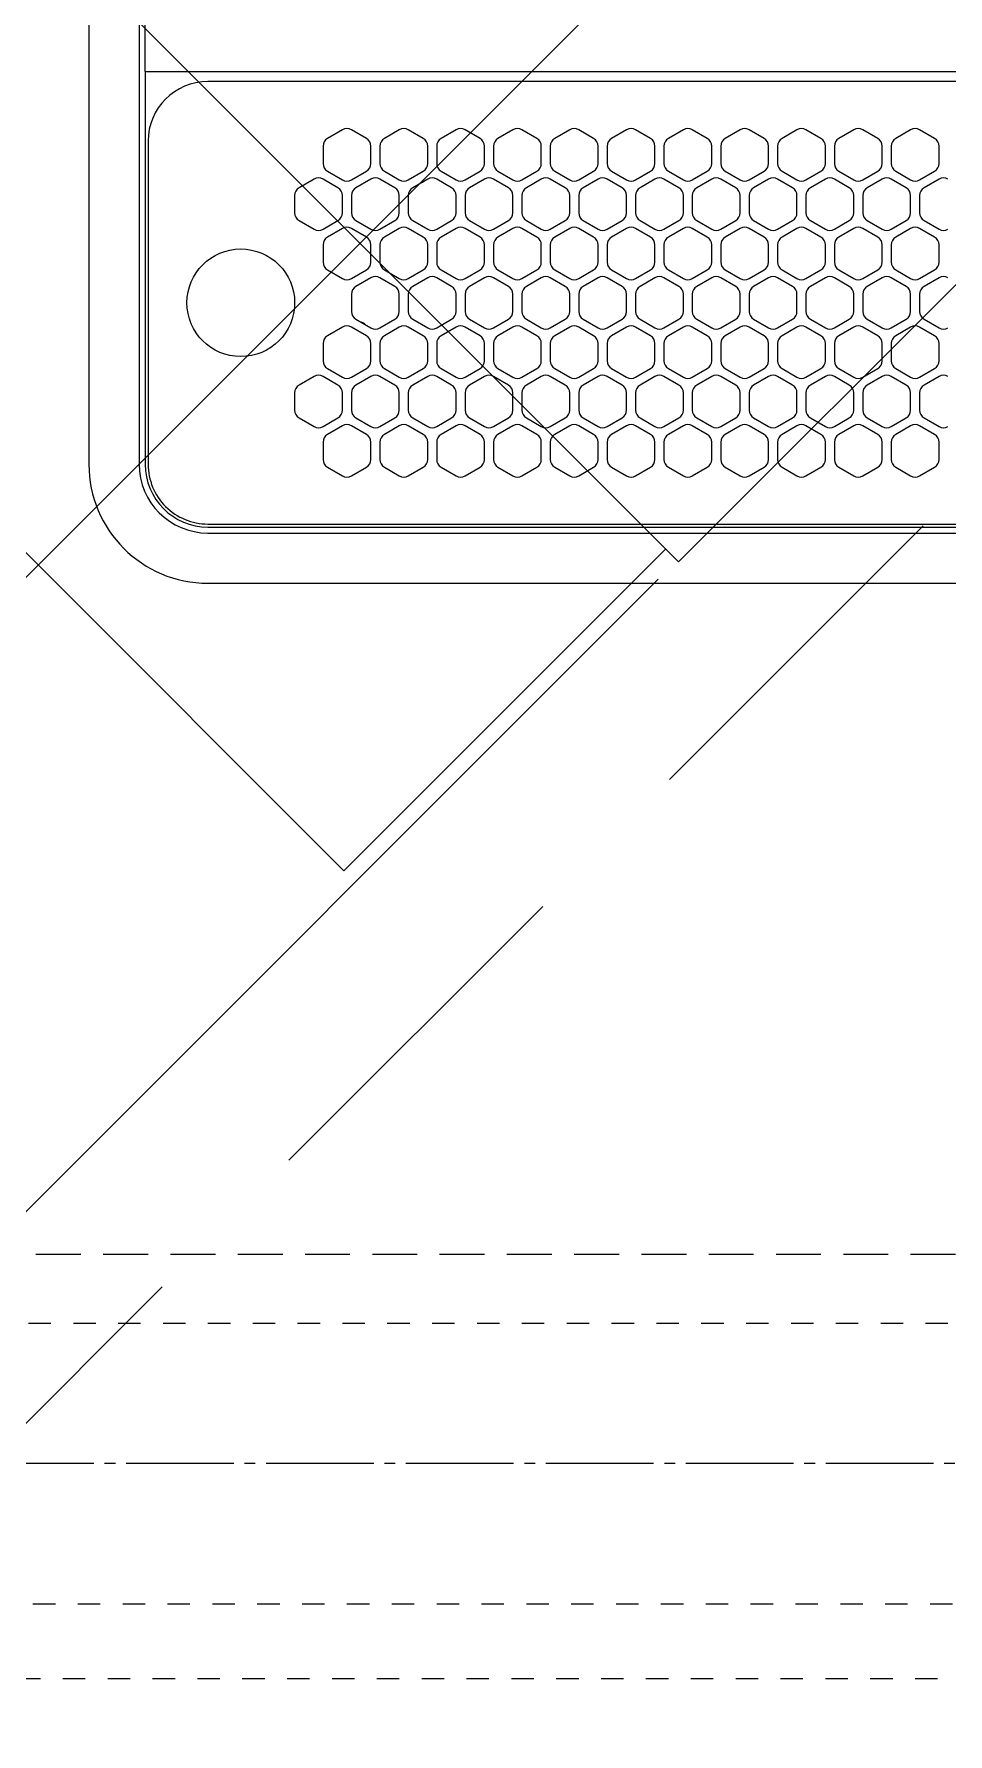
# Model space of a CAD drawing. Units: millimetres at full size, sheet at 1:30. Extents: x -17796 to 21385, y -23279 to 7734.
# Drawn here: x -13924.8 to -13772, y -1737.8 to -1453.5 of the extents above; entities that cross this region are included whole.
import ezdxf

# ---------------------------------------------------------------- set-up
doc = ezdxf.new("R2010")
doc.units = ezdxf.units.MM
doc.header["$LTSCALE"] = 30
for name, pattern in [('CHAIN1', [8, 5, -1, 1, -1]), ('DASHED2', [3, 2, -1]), ('USER11', [0.25, 0.125, -0.125]), ('USER4', [0.78, 0.6, -0.06, 0.06, -0.06]), ('USER5', [0.375, 0.25, -0.125])]:
    doc.linetypes.add(name, pattern=pattern)
doc.layers.add('0-1_(W)電灯', color=253, linetype='Continuous', lineweight=18)
doc.layers.add('E-0_通り芯', color=134, linetype='Continuous', lineweight=9)

msp = doc.modelspace()

# ---------------------------------------------------------------- linework, layer by layer
at = {"layer": '0-1_(W)電灯'}
for p, q in [((-13915.62, -1060.48), (-13915.62, -1525.48)), ((-13907.22, -1060.48), (-13907.22, -1525.48)), ((-13906.22, -1459.78), (-13906.22, -1525.48)), ((-13906.22, -1459.78), (-13335.22, -1459.78)), ((-13626.22, -1461.48), (-13895.72, -1461.48)), ((-13873.22, -1469.55), (-13875.72, -1470.99)), ((-13869.22, -1470.99), (-13871.72, -1469.55)), ((-13863.72, -1469.55), (-13866.22, -1470.99)), ((-13859.72, -1470.99), (-13862.22, -1469.55)), ((-13854.22, -1469.55), (-13856.72, -1470.99)), ((-13850.22, -1470.99), (-13852.72, -1469.55)), ((-13844.72, -1469.55), (-13847.22, -1470.99)), ((-13840.72, -1470.99), (-13843.22, -1469.55)), ((-13835.22, -1469.55), (-13837.72, -1470.99)), ((-13831.22, -1470.99), (-13833.72, -1469.55)), ((-13825.72, -1469.55), (-13828.22, -1470.99)), ((-13821.72, -1470.99), (-13824.22, -1469.55)), ((-13816.22, -1469.55), (-13818.72, -1470.99)), ((-13812.22, -1470.99), (-13814.72, -1469.55)), ((-13806.72, -1469.55), (-13809.22, -1470.99)), ((-13802.72, -1470.99), (-13805.22, -1469.55)), ((-13797.22, -1469.55), (-13799.72, -1470.99)), ((-13793.22, -1470.99), (-13795.72, -1469.55)), ((-13787.72, -1469.55), (-13790.22, -1470.99)), ((-13783.72, -1470.99), (-13786.22, -1469.55)), ((-13778.22, -1469.55), (-13780.72, -1470.99)), ((-13774.22, -1470.99), (-13776.72, -1469.55)), ((-13905.72, -1471.48), (-13905.72, -1525.48)), ((-13876.47, -1472.29), (-13876.47, -1475.18)), ((-13868.47, -1475.18), (-13868.47, -1472.29)), ((-13866.97, -1472.29), (-13866.97, -1475.18)), ((-13858.97, -1475.18), (-13858.97, -1472.29)), ((-13857.47, -1472.29), (-13857.47, -1475.18)), ((-13849.47, -1475.18), (-13849.47, -1472.29)), ((-13847.97, -1472.29), (-13847.97, -1475.18)), ((-13839.97, -1475.18), (-13839.97, -1472.29)), ((-13838.47, -1472.29), (-13838.47, -1475.18)), ((-13830.47, -1475.18), (-13830.47, -1472.29)), ((-13828.97, -1472.29), (-13828.97, -1475.18)), ((-13820.97, -1475.18), (-13820.97, -1472.29)), ((-13819.47, -1472.29), (-13819.47, -1475.18)), ((-13811.47, -1475.18), (-13811.47, -1472.29)), ((-13809.97, -1472.29), (-13809.97, -1475.18)), ((-13801.97, -1475.18), (-13801.97, -1472.29)), ((-13800.47, -1472.29), (-13800.47, -1475.18)), ((-13792.47, -1475.18), (-13792.47, -1472.29)), ((-13790.97, -1472.29), (-13790.97, -1475.18)), ((-13782.97, -1475.18), (-13782.97, -1472.29)), ((-13781.47, -1472.29), (-13781.47, -1475.18)), ((-13773.47, -1475.18), (-13773.47, -1472.29)), ((-13877.97, -1477.8), (-13880.47, -1479.24)), ((-13873.97, -1479.24), (-13876.47, -1477.8)), ((-13875.72, -1476.48), (-13873.22, -1477.92)), ((-13871.72, -1477.92), (-13869.22, -1476.48)), ((-13868.47, -1477.8), (-13870.97, -1479.24)), ((-13864.47, -1479.24), (-13866.97, -1477.8)), ((-13866.22, -1476.48), (-13863.72, -1477.92)), ((-13862.22, -1477.92), (-13859.72, -1476.48)), ((-13858.97, -1477.8), (-13861.47, -1479.24)), ((-13854.97, -1479.24), (-13857.47, -1477.8)), ((-13856.72, -1476.48), (-13854.22, -1477.92)), ((-13852.72, -1477.92), (-13850.22, -1476.48)), ((-13849.47, -1477.8), (-13851.97, -1479.24)), ((-13845.47, -1479.24), (-13847.97, -1477.8)), ((-13847.22, -1476.48), (-13844.72, -1477.92)), ((-13843.22, -1477.92), (-13840.72, -1476.48)), ((-13839.97, -1477.8), (-13842.47, -1479.24)), ((-13835.97, -1479.24), (-13838.47, -1477.8)), ((-13837.72, -1476.48), (-13835.22, -1477.92)), ((-13833.72, -1477.92), (-13831.22, -1476.48)), ((-13830.47, -1477.8), (-13832.97, -1479.24)), ((-13826.47, -1479.24), (-13828.97, -1477.8)), ((-13828.22, -1476.48), (-13825.72, -1477.92)), ((-13824.22, -1477.92), (-13821.72, -1476.48)), ((-13820.97, -1477.8), (-13823.47, -1479.24)), ((-13816.97, -1479.24), (-13819.47, -1477.8)), ((-13818.72, -1476.48), (-13816.22, -1477.92)), ((-13814.72, -1477.92), (-13812.22, -1476.48)), ((-13811.47, -1477.8), (-13813.97, -1479.24)), ((-13807.47, -1479.24), (-13809.97, -1477.8)), ((-13809.22, -1476.48), (-13806.72, -1477.92)), ((-13805.22, -1477.92), (-13802.72, -1476.48)), ((-13801.97, -1477.8), (-13804.47, -1479.24)), ((-13797.97, -1479.24), (-13800.47, -1477.8)), ((-13799.72, -1476.48), (-13797.22, -1477.92)), ((-13795.72, -1477.92), (-13793.22, -1476.48)), ((-13792.47, -1477.8), (-13794.97, -1479.24)), ((-13788.47, -1479.24), (-13790.97, -1477.8)), ((-13790.22, -1476.48), (-13787.72, -1477.92)), ((-13786.22, -1477.92), (-13783.72, -1476.48)), ((-13782.97, -1477.8), (-13785.47, -1479.24)), ((-13778.97, -1479.24), (-13781.47, -1477.8)), ((-13780.72, -1476.48), (-13778.22, -1477.92)), ((-13776.72, -1477.92), (-13774.22, -1476.48)), ((-13773.47, -1477.8), (-13775.97, -1479.24)), ((-13881.22, -1480.54), (-13881.22, -1483.43)), ((-13873.22, -1483.43), (-13873.22, -1480.54)), ((-13871.72, -1480.54), (-13871.72, -1483.43)), ((-13863.72, -1483.43), (-13863.72, -1480.54)), ((-13862.22, -1480.54), (-13862.22, -1483.43)), ((-13859.72, -1478.38), (-13859.97, -1478.37)), ((-13854.22, -1483.43), (-13854.22, -1480.54)), ((-13852.72, -1480.54), (-13852.72, -1483.43)), ((-13844.72, -1483.43), (-13844.72, -1480.54)), ((-13843.22, -1480.54), (-13843.22, -1483.43)), ((-13835.22, -1483.43), (-13835.22, -1480.54)), ((-13833.72, -1480.54), (-13833.72, -1483.43)), ((-13825.72, -1483.43), (-13825.72, -1480.54)), ((-13824.22, -1480.54), (-13824.22, -1483.43)), ((-13816.22, -1483.43), (-13816.22, -1480.54)), ((-13814.72, -1480.54), (-13814.72, -1483.43)), ((-13806.72, -1483.43), (-13806.72, -1480.54)), ((-13805.22, -1480.54), (-13805.22, -1483.43)), ((-13797.22, -1483.43), (-13797.22, -1480.54)), ((-13795.72, -1480.54), (-13795.72, -1483.43)), ((-13787.72, -1483.43), (-13787.72, -1480.54)), ((-13786.22, -1480.54), (-13786.22, -1483.43)), ((-13778.22, -1483.43), (-13778.22, -1480.54)), ((-13776.72, -1480.54), (-13776.72, -1483.43)), ((-13880.47, -1484.73), (-13877.97, -1486.17)), ((-13876.47, -1486.17), (-13873.97, -1484.73)), ((-13873.22, -1486.05), (-13875.72, -1487.49)), ((-13869.22, -1487.49), (-13871.72, -1486.05)), ((-13870.97, -1484.73), (-13868.47, -1486.17)), ((-13866.97, -1486.17), (-13864.47, -1484.73)), ((-13863.72, -1486.05), (-13866.22, -1487.49)), ((-13859.72, -1487.49), (-13862.22, -1486.05)), ((-13861.47, -1484.73), (-13858.97, -1486.17)), ((-13857.47, -1486.17), (-13854.97, -1484.73)), ((-13854.22, -1486.05), (-13856.72, -1487.49)), ((-13850.22, -1487.49), (-13852.72, -1486.05)), ((-13851.97, -1484.73), (-13849.47, -1486.17)), ((-13847.97, -1486.17), (-13845.47, -1484.73)), ((-13844.72, -1486.05), (-13847.22, -1487.49)), ((-13840.72, -1487.49), (-13843.22, -1486.05)), ((-13842.47, -1484.73), (-13839.97, -1486.17)), ((-13838.47, -1486.17), (-13835.97, -1484.73)), ((-13835.22, -1486.05), (-13837.72, -1487.49)), ((-13831.22, -1487.49), (-13833.72, -1486.05)), ((-13832.97, -1484.73), (-13830.47, -1486.17)), ((-13828.97, -1486.17), (-13826.47, -1484.73)), ((-13825.72, -1486.05), (-13828.22, -1487.49)), ((-13821.72, -1487.49), (-13824.22, -1486.05)), ((-13823.47, -1484.73), (-13820.97, -1486.17)), ((-13819.47, -1486.17), (-13816.97, -1484.73)), ((-13816.22, -1486.05), (-13818.72, -1487.49)), ((-13812.22, -1487.49), (-13814.72, -1486.05)), ((-13813.97, -1484.73), (-13811.47, -1486.17)), ((-13809.97, -1486.17), (-13807.47, -1484.73)), ((-13806.72, -1486.05), (-13809.22, -1487.49)), ((-13802.72, -1487.49), (-13805.22, -1486.05)), ((-13804.47, -1484.73), (-13801.97, -1486.17)), ((-13800.47, -1486.17), (-13797.97, -1484.73)), ((-13797.22, -1486.05), (-13799.72, -1487.49)), ((-13793.22, -1487.49), (-13795.72, -1486.05)), ((-13794.97, -1484.73), (-13792.47, -1486.17)), ((-13790.97, -1486.17), (-13788.47, -1484.73)), ((-13787.72, -1486.05), (-13790.22, -1487.49)), ((-13783.72, -1487.49), (-13786.22, -1486.05)), ((-13785.47, -1484.73), (-13782.97, -1486.17)), ((-13781.47, -1486.17), (-13778.97, -1484.73)), ((-13778.22, -1486.05), (-13780.72, -1487.49)), ((-13774.22, -1487.49), (-13776.72, -1486.05)), ((-13775.97, -1484.73), (-13773.47, -1486.17)), ((-13876.47, -1488.79), (-13876.47, -1491.68)), ((-13868.47, -1491.68), (-13868.47, -1488.79)), ((-13866.97, -1488.79), (-13866.97, -1491.68)), ((-13858.97, -1491.68), (-13858.97, -1488.79)), ((-13857.47, -1488.79), (-13857.47, -1491.68)), ((-13849.47, -1491.68), (-13849.47, -1488.79)), ((-13847.97, -1488.79), (-13847.97, -1491.68)), ((-13839.97, -1491.68), (-13839.97, -1488.79)), ((-13838.47, -1488.79), (-13838.47, -1491.68)), ((-13830.47, -1491.68), (-13830.47, -1488.79)), ((-13828.97, -1488.79), (-13828.97, -1491.68)), ((-13820.97, -1491.68), (-13820.97, -1488.79)), ((-13819.47, -1488.79), (-13819.47, -1491.68)), ((-13811.47, -1491.68), (-13811.47, -1488.79)), ((-13809.97, -1488.79), (-13809.97, -1491.68)), ((-13801.97, -1491.68), (-13801.97, -1488.79)), ((-13800.47, -1488.79), (-13800.47, -1491.68)), ((-13792.47, -1491.68), (-13792.47, -1488.79)), ((-13790.97, -1488.79), (-13790.97, -1491.68)), ((-13782.97, -1491.68), (-13782.97, -1488.79)), ((-13781.47, -1488.79), (-13781.47, -1491.68)), ((-13773.47, -1491.68), (-13773.47, -1488.79)), ((-13875.72, -1492.98), (-13873.22, -1494.42)), ((-13871.72, -1494.42), (-13869.22, -1492.98)), ((-13868.47, -1494.3), (-13870.97, -1495.74)), ((-13864.47, -1495.74), (-13866.97, -1494.3)), ((-13866.22, -1492.98), (-13863.72, -1494.42)), ((-13862.22, -1494.42), (-13859.72, -1492.98)), ((-13858.97, -1494.3), (-13861.47, -1495.74)), ((-13854.97, -1495.74), (-13857.47, -1494.3)), ((-13856.72, -1492.98), (-13854.22, -1494.42)), ((-13852.72, -1494.42), (-13850.22, -1492.98)), ((-13849.47, -1494.3), (-13851.97, -1495.74)), ((-13845.47, -1495.74), (-13847.97, -1494.3)), ((-13847.22, -1492.98), (-13844.72, -1494.42)), ((-13843.22, -1494.42), (-13840.72, -1492.98)), ((-13839.97, -1494.3), (-13842.47, -1495.74)), ((-13835.97, -1495.74), (-13838.47, -1494.3)), ((-13837.72, -1492.98), (-13835.22, -1494.42)), ((-13833.72, -1494.42), (-13831.22, -1492.98)), ((-13830.47, -1494.3), (-13832.97, -1495.74)), ((-13826.47, -1495.74), (-13828.97, -1494.3)), ((-13828.22, -1492.98), (-13825.72, -1494.42)), ((-13824.22, -1494.42), (-13821.72, -1492.98)), ((-13820.97, -1494.3), (-13823.47, -1495.74)), ((-13816.97, -1495.74), (-13819.47, -1494.3)), ((-13818.72, -1492.98), (-13816.22, -1494.42)), ((-13814.72, -1494.42), (-13812.22, -1492.98)), ((-13811.47, -1494.3), (-13813.97, -1495.74)), ((-13807.47, -1495.74), (-13809.97, -1494.3)), ((-13809.22, -1492.98), (-13806.72, -1494.42)), ((-13805.22, -1494.42), (-13802.72, -1492.98)), ((-13801.97, -1494.3), (-13804.47, -1495.74)), ((-13797.97, -1495.74), (-13800.47, -1494.3)), ((-13799.72, -1492.98), (-13797.22, -1494.42)), ((-13795.72, -1494.42), (-13793.22, -1492.98)), ((-13792.47, -1494.3), (-13794.97, -1495.74)), ((-13788.47, -1495.74), (-13790.97, -1494.3)), ((-13790.22, -1492.98), (-13787.72, -1494.42)), ((-13786.22, -1494.42), (-13783.72, -1492.98)), ((-13782.97, -1494.3), (-13785.47, -1495.74)), ((-13778.97, -1495.74), (-13781.47, -1494.3)), ((-13780.72, -1492.98), (-13778.22, -1494.42)), ((-13776.72, -1494.42), (-13774.22, -1492.98)), ((-13773.47, -1494.3), (-13775.97, -1495.74)), ((-13871.72, -1497.04), (-13871.72, -1499.93)), ((-13863.72, -1499.93), (-13863.72, -1497.04)), ((-13862.22, -1497.04), (-13862.22, -1499.93)), ((-13854.22, -1499.93), (-13854.22, -1497.04)), ((-13852.72, -1497.04), (-13852.72, -1499.93)), ((-13844.72, -1499.93), (-13844.72, -1497.04)), ((-13843.22, -1497.04), (-13843.22, -1499.93)), ((-13835.22, -1499.93), (-13835.22, -1497.04)), ((-13833.72, -1497.04), (-13833.72, -1499.93)), ((-13825.72, -1499.93), (-13825.72, -1497.04)), ((-13824.22, -1497.04), (-13824.22, -1499.93)), ((-13816.22, -1499.93), (-13816.22, -1497.04)), ((-13814.72, -1497.04), (-13814.72, -1499.93)), ((-13806.72, -1499.93), (-13806.72, -1497.04)), ((-13805.22, -1497.04), (-13805.22, -1499.93)), ((-13797.22, -1499.93), (-13797.22, -1497.04)), ((-13795.72, -1497.04), (-13795.72, -1499.93)), ((-13787.72, -1499.93), (-13787.72, -1497.04)), ((-13786.22, -1497.04), (-13786.22, -1499.93)), ((-13778.22, -1499.93), (-13778.22, -1497.04)), ((-13776.72, -1497.04), (-13776.72, -1499.93)), ((-13873.22, -1502.55), (-13875.72, -1503.99)), ((-13869.22, -1503.99), (-13871.72, -1502.55)), ((-13870.97, -1501.23), (-13868.47, -1502.67)), ((-13866.97, -1502.67), (-13864.47, -1501.23)), ((-13863.72, -1502.55), (-13866.22, -1503.99)), ((-13859.72, -1503.99), (-13862.22, -1502.55)), ((-13861.47, -1501.23), (-13858.97, -1502.67)), ((-13857.47, -1502.67), (-13854.97, -1501.23)), ((-13854.22, -1502.55), (-13856.72, -1503.99)), ((-13850.22, -1503.99), (-13852.72, -1502.55)), ((-13851.97, -1501.23), (-13849.47, -1502.67)), ((-13847.97, -1502.67), (-13845.47, -1501.23)), ((-13844.72, -1502.55), (-13847.22, -1503.99)), ((-13840.72, -1503.99), (-13843.22, -1502.55)), ((-13842.47, -1501.23), (-13839.97, -1502.67)), ((-13838.47, -1502.67), (-13835.97, -1501.23)), ((-13835.22, -1502.55), (-13837.72, -1503.99)), ((-13831.22, -1503.99), (-13833.72, -1502.55)), ((-13832.97, -1501.23), (-13830.47, -1502.67)), ((-13828.97, -1502.67), (-13826.47, -1501.23)), ((-13825.72, -1502.55), (-13828.22, -1503.99)), ((-13821.72, -1503.99), (-13824.22, -1502.55)), ((-13823.47, -1501.23), (-13820.97, -1502.67)), ((-13819.47, -1502.67), (-13816.97, -1501.23)), ((-13816.22, -1502.55), (-13818.72, -1503.99)), ((-13812.22, -1503.99), (-13814.72, -1502.55)), ((-13813.97, -1501.23), (-13811.47, -1502.67)), ((-13809.97, -1502.67), (-13807.47, -1501.23)), ((-13806.72, -1502.55), (-13809.22, -1503.99)), ((-13802.72, -1503.99), (-13805.22, -1502.55)), ((-13804.47, -1501.23), (-13801.97, -1502.67)), ((-13800.47, -1502.67), (-13797.97, -1501.23)), ((-13797.22, -1502.55), (-13799.72, -1503.99)), ((-13793.22, -1503.99), (-13795.72, -1502.55)), ((-13794.97, -1501.23), (-13792.47, -1502.67)), ((-13790.97, -1502.67), (-13788.47, -1501.23)), ((-13787.72, -1502.55), (-13790.22, -1503.99)), ((-13783.72, -1503.99), (-13786.22, -1502.55)), ((-13785.47, -1501.23), (-13782.97, -1502.67)), ((-13781.47, -1502.67), (-13778.97, -1501.23)), ((-13778.22, -1502.55), (-13780.72, -1503.99)), ((-13774.22, -1503.99), (-13776.72, -1502.55)), ((-13775.97, -1501.23), (-13773.47, -1502.67)), ((-13876.47, -1505.29), (-13876.47, -1508.18)), ((-13868.47, -1508.18), (-13868.47, -1505.29)), ((-13866.97, -1505.29), (-13866.97, -1508.18)), ((-13858.97, -1508.18), (-13858.97, -1505.29)), ((-13857.47, -1505.29), (-13857.47, -1508.18)), ((-13849.47, -1508.18), (-13849.47, -1505.29)), ((-13847.97, -1505.29), (-13847.97, -1508.18)), ((-13839.97, -1508.18), (-13839.97, -1505.29)), ((-13838.47, -1505.29), (-13838.47, -1508.18)), ((-13830.47, -1508.18), (-13830.47, -1505.29)), ((-13828.97, -1505.29), (-13828.97, -1508.18)), ((-13820.97, -1508.18), (-13820.97, -1505.29)), ((-13819.47, -1505.29), (-13819.47, -1508.18)), ((-13811.47, -1508.18), (-13811.47, -1505.29)), ((-13809.97, -1505.29), (-13809.97, -1508.18)), ((-13801.97, -1508.18), (-13801.97, -1505.29)), ((-13800.47, -1505.29), (-13800.47, -1508.18)), ((-13792.47, -1508.18), (-13792.47, -1505.29)), ((-13790.97, -1505.29), (-13790.97, -1508.18)), ((-13782.97, -1508.18), (-13782.97, -1505.29)), ((-13781.47, -1505.29), (-13781.47, -1508.18)), ((-13773.47, -1508.18), (-13773.47, -1505.29)), ((-13877.97, -1510.8), (-13880.47, -1512.24)), ((-13873.97, -1512.24), (-13876.47, -1510.8)), ((-13875.72, -1509.48), (-13873.22, -1510.92)), ((-13871.72, -1510.92), (-13869.22, -1509.48)), ((-13868.47, -1510.8), (-13870.97, -1512.24)), ((-13864.47, -1512.24), (-13866.97, -1510.8)), ((-13866.22, -1509.48), (-13863.72, -1510.92)), ((-13862.22, -1510.92), (-13859.72, -1509.48)), ((-13858.97, -1510.8), (-13861.47, -1512.24)), ((-13854.97, -1512.24), (-13857.47, -1510.8)), ((-13856.72, -1509.48), (-13854.22, -1510.92)), ((-13852.72, -1510.92), (-13850.22, -1509.48)), ((-13849.47, -1510.8), (-13851.97, -1512.24)), ((-13845.47, -1512.24), (-13847.97, -1510.8)), ((-13847.22, -1509.48), (-13844.72, -1510.92)), ((-13843.22, -1510.92), (-13840.72, -1509.48)), ((-13839.97, -1510.8), (-13842.47, -1512.24)), ((-13835.97, -1512.24), (-13838.47, -1510.8)), ((-13837.72, -1509.48), (-13835.22, -1510.92)), ((-13833.72, -1510.92), (-13831.22, -1509.48)), ((-13830.47, -1510.8), (-13832.97, -1512.24)), ((-13826.47, -1512.24), (-13828.97, -1510.8)), ((-13828.22, -1509.48), (-13825.72, -1510.92)), ((-13824.22, -1510.92), (-13821.72, -1509.48)), ((-13820.97, -1510.8), (-13823.47, -1512.24)), ((-13816.97, -1512.24), (-13819.47, -1510.8)), ((-13818.72, -1509.48), (-13816.22, -1510.92)), ((-13814.72, -1510.92), (-13812.22, -1509.48)), ((-13811.47, -1510.8), (-13813.97, -1512.24)), ((-13807.47, -1512.24), (-13809.97, -1510.8)), ((-13809.22, -1509.48), (-13806.72, -1510.92)), ((-13805.22, -1510.92), (-13802.72, -1509.48)), ((-13801.97, -1510.8), (-13804.47, -1512.24)), ((-13797.97, -1512.24), (-13800.47, -1510.8)), ((-13799.72, -1509.48), (-13797.22, -1510.92)), ((-13795.72, -1510.92), (-13793.22, -1509.48)), ((-13792.47, -1510.8), (-13794.97, -1512.24)), ((-13788.47, -1512.24), (-13790.97, -1510.8)), ((-13790.22, -1509.48), (-13787.72, -1510.92)), ((-13786.22, -1510.92), (-13783.72, -1509.48)), ((-13782.97, -1510.8), (-13785.47, -1512.24)), ((-13778.97, -1512.24), (-13781.47, -1510.8)), ((-13780.72, -1509.48), (-13778.22, -1510.92)), ((-13776.72, -1510.92), (-13774.22, -1509.48)), ((-13773.47, -1510.8), (-13775.97, -1512.24)), ((-13881.22, -1513.54), (-13881.22, -1516.43)), ((-13873.22, -1516.43), (-13873.22, -1513.54)), ((-13871.72, -1513.54), (-13871.72, -1516.43)), ((-13863.72, -1516.43), (-13863.72, -1513.54)), ((-13862.22, -1513.54), (-13862.22, -1516.43)), ((-13854.22, -1516.43), (-13854.22, -1513.54)), ((-13852.72, -1513.54), (-13852.72, -1516.43)), ((-13844.72, -1516.43), (-13844.72, -1513.54)), ((-13843.22, -1513.54), (-13843.22, -1516.43)), ((-13835.22, -1516.43), (-13835.22, -1513.54)), ((-13833.72, -1513.54), (-13833.72, -1516.43)), ((-13825.72, -1516.43), (-13825.72, -1513.54)), ((-13824.22, -1513.54), (-13824.22, -1516.43)), ((-13816.22, -1516.43), (-13816.22, -1513.54)), ((-13814.72, -1513.54), (-13814.72, -1516.43)), ((-13806.72, -1516.43), (-13806.72, -1513.54)), ((-13805.22, -1513.54), (-13805.22, -1516.43)), ((-13797.22, -1516.43), (-13797.22, -1513.54)), ((-13795.72, -1513.54), (-13795.72, -1516.43)), ((-13787.72, -1516.43), (-13787.72, -1513.54)), ((-13786.22, -1513.54), (-13786.22, -1516.43)), ((-13778.22, -1516.43), (-13778.22, -1513.54)), ((-13776.72, -1513.54), (-13776.72, -1516.43)), ((-13880.47, -1517.73), (-13877.97, -1519.17)), ((-13876.47, -1519.17), (-13873.97, -1517.73)), ((-13870.97, -1517.73), (-13868.47, -1519.17)), ((-13866.97, -1519.17), (-13864.47, -1517.73)), ((-13861.47, -1517.73), (-13858.97, -1519.17)), ((-13857.47, -1519.17), (-13854.97, -1517.73)), ((-13851.97, -1517.73), (-13849.47, -1519.17)), ((-13847.97, -1519.17), (-13845.47, -1517.73)), ((-13842.47, -1517.73), (-13839.97, -1519.17)), ((-13838.47, -1519.17), (-13835.97, -1517.73)), ((-13832.97, -1517.73), (-13830.47, -1519.17)), ((-13828.97, -1519.17), (-13826.47, -1517.73)), ((-13823.47, -1517.73), (-13820.97, -1519.17)), ((-13819.47, -1519.17), (-13816.97, -1517.73)), ((-13813.97, -1517.73), (-13811.47, -1519.17)), ((-13809.97, -1519.17), (-13807.47, -1517.73)), ((-13804.47, -1517.73), (-13801.97, -1519.17)), ((-13800.47, -1519.17), (-13797.97, -1517.73)), ((-13794.97, -1517.73), (-13792.47, -1519.17)), ((-13790.97, -1519.17), (-13788.47, -1517.73)), ((-13785.47, -1517.73), (-13782.97, -1519.17)), ((-13781.47, -1519.17), (-13778.97, -1517.73)), ((-13775.97, -1517.73), (-13773.47, -1519.17)), ((-13873.22, -1519.05), (-13875.72, -1520.49)), ((-13869.22, -1520.49), (-13871.72, -1519.05)), ((-13863.72, -1519.05), (-13866.22, -1520.49)), ((-13859.72, -1520.49), (-13862.22, -1519.05)), ((-13854.22, -1519.05), (-13856.72, -1520.49)), ((-13850.22, -1520.49), (-13852.72, -1519.05)), ((-13844.72, -1519.05), (-13847.22, -1520.49)), ((-13840.72, -1520.49), (-13843.22, -1519.05)), ((-13835.22, -1519.05), (-13837.72, -1520.49)), ((-13831.22, -1520.49), (-13833.72, -1519.05)), ((-13825.72, -1519.05), (-13828.22, -1520.49)), ((-13821.72, -1520.49), (-13824.22, -1519.05)), ((-13816.22, -1519.05), (-13818.72, -1520.49)), ((-13812.22, -1520.49), (-13814.72, -1519.05)), ((-13806.72, -1519.05), (-13809.22, -1520.49)), ((-13802.72, -1520.49), (-13805.22, -1519.05)), ((-13797.22, -1519.05), (-13799.72, -1520.49)), ((-13793.22, -1520.49), (-13795.72, -1519.05)), ((-13787.72, -1519.05), (-13790.22, -1520.49)), ((-13783.72, -1520.49), (-13786.22, -1519.05)), ((-13778.22, -1519.05), (-13780.72, -1520.49)), ((-13774.22, -1520.49), (-13776.72, -1519.05)), ((-13876.47, -1521.79), (-13876.47, -1524.68)), ((-13868.47, -1524.68), (-13868.47, -1521.79)), ((-13866.97, -1521.79), (-13866.97, -1524.68)), ((-13858.97, -1524.68), (-13858.97, -1521.79)), ((-13857.47, -1521.79), (-13857.47, -1524.68)), ((-13849.47, -1524.68), (-13849.47, -1521.79)), ((-13847.97, -1521.79), (-13847.97, -1524.68)), ((-13839.97, -1524.68), (-13839.97, -1521.79)), ((-13838.47, -1521.79), (-13838.47, -1524.68)), ((-13830.47, -1524.68), (-13830.47, -1521.79)), ((-13828.97, -1521.79), (-13828.97, -1524.68)), ((-13820.97, -1524.68), (-13820.97, -1521.79)), ((-13819.47, -1521.79), (-13819.47, -1524.68)), ((-13811.47, -1524.68), (-13811.47, -1521.79)), ((-13809.97, -1521.79), (-13809.97, -1524.68)), ((-13801.97, -1524.68), (-13801.97, -1521.79)), ((-13800.47, -1521.79), (-13800.47, -1524.68)), ((-13792.47, -1524.68), (-13792.47, -1521.79)), ((-13790.97, -1521.79), (-13790.97, -1524.68)), ((-13782.97, -1524.68), (-13782.97, -1521.79)), ((-13781.47, -1521.79), (-13781.47, -1524.68)), ((-13773.47, -1524.68), (-13773.47, -1521.79)), ((-13875.72, -1525.98), (-13873.22, -1527.42)), ((-13871.72, -1527.42), (-13869.22, -1525.98)), ((-13866.22, -1525.98), (-13863.72, -1527.42)), ((-13862.22, -1527.42), (-13859.72, -1525.98)), ((-13856.72, -1525.98), (-13854.22, -1527.42)), ((-13852.72, -1527.42), (-13850.22, -1525.98)), ((-13847.22, -1525.98), (-13844.72, -1527.42)), ((-13843.22, -1527.42), (-13840.72, -1525.98)), ((-13837.72, -1525.98), (-13835.22, -1527.42)), ((-13833.72, -1527.42), (-13831.22, -1525.98)), ((-13828.22, -1525.98), (-13825.72, -1527.42)), ((-13824.22, -1527.42), (-13821.72, -1525.98)), ((-13818.72, -1525.98), (-13816.22, -1527.42)), ((-13814.72, -1527.42), (-13812.22, -1525.98)), ((-13809.22, -1525.98), (-13806.72, -1527.42)), ((-13805.22, -1527.42), (-13802.72, -1525.98)), ((-13799.72, -1525.98), (-13797.22, -1527.42)), ((-13795.72, -1527.42), (-13793.22, -1525.98)), ((-13790.22, -1525.98), (-13787.72, -1527.42)), ((-13786.22, -1527.42), (-13783.72, -1525.98)), ((-13780.72, -1525.98), (-13778.22, -1527.42)), ((-13776.72, -1527.42), (-13774.22, -1525.98)), ((-13895.72, -1535.48), (-13626.22, -1535.48)), ((-13895.72, -1535.98), (-13620.97, -1535.98)), ((-13895.72, -1536.98), (-13620.97, -1536.98)), ((-13895.72, -1545.38), (-13620.97, -1545.38))]:
    msp.add_line(p, q, dxfattribs=at)
at = {"layer": '0-1_(W)電灯', "color": 54, "linetype": 'USER4'}
msp.add_line((-12861.8, -1692.58), (-15269.81, -1692.58), dxfattribs=at)
at = {"layer": '0-1_(W)電灯', "color": 4, "linetype": 'USER11'}
msp.add_lwpolyline([(-13083.72, -1017.58), (-13083.72, -1728.58), (-15170.72, -1728.58)], dxfattribs=at)
at = {"layer": '0-1_(W)電灯', "color": 30, "linetype": 'USER11'}
msp.add_lwpolyline([(-15170.72, -1669.08), (-13143.22, -1669.08), (-13143.22, -1030.08), (-13096.22, -1030.08), (-13096.22, -1716.08), (-15170.72, -1716.08)], dxfattribs=at)
at = {"layer": '0-1_(W)電灯', "color": 2, "linetype": 'USER5'}
msp.add_lwpolyline([(-14070.72, -1657.58), (-13170.72, -1657.58), (-13170.72, -1047.58), (-14070.72, -1047.58), (-14070.72, -1297.58)], dxfattribs=at)
at = {"layer": '0-1_(W)電灯'}
msp.add_lwpolyline([(-13906.22, -1459.78), (-13906.22, -1458.78), (-13906.22, -1450.88)], dxfattribs=at)
msp.add_circle((-13890.22, -1498.48), 9, dxfattribs=at)
for centre, radius, start, end in [((-13895.72, -1471.48), 10, 90, 180), ((-13872.47, -1470.85), 1.5, 59.9982, 120.0018), ((-13862.97, -1470.85), 1.5, 59.998, 120.002), ((-13853.47, -1470.85), 1.5, 59.9982, 120.0018), ((-13843.97, -1470.85), 1.5, 60.0004, 119.9996), ((-13834.47, -1470.85), 1.5, 59.9981, 120.0019), ((-13824.97, -1470.85), 1.5, 59.998, 120.002), ((-13815.47, -1470.85), 1.5, 59.998, 120.002), ((-13805.97, -1470.85), 1.5, 60.0004, 119.9996), ((-13796.47, -1470.85), 1.5, 59.998, 120.002), ((-13786.97, -1470.85), 1.5, 59.9981, 120.0019), ((-13777.47, -1470.85), 1.5, 59.998, 120.002), ((-13874.97, -1472.29), 1.5, 119.9981, 180.001), ((-13869.97, -1472.29), 1.5, 359.9996, 60.0013), ((-13865.47, -1472.29), 1.5, 119.999, 180.0001), ((-13860.47, -1472.29), 1.5, 359.9988, 60.0012), ((-13855.97, -1472.29), 1.5, 119.999, 180.0001), ((-13850.97, -1472.29), 1.5, 359.9988, 60.0012), ((-13846.47, -1472.29), 1.5, 119.9984, 180.0017), ((-13841.47, -1472.29), 1.5, 0.0005, 60.0004), ((-13836.97, -1472.29), 1.5, 119.997, 180.0021), ((-13831.97, -1472.29), 1.5, 359.9996, 60.0013), ((-13827.47, -1472.29), 1.5, 119.9979, 180.0012), ((-13822.47, -1472.29), 1.5, 359.9984, 60.0025), ((-13817.97, -1472.29), 1.5, 119.999, 180.0001), ((-13812.97, -1472.29), 1.5, 359.9988, 60.0012), ((-13808.47, -1472.29), 1.5, 119.999, 180.0001), ((-13803.47, -1472.29), 1.5, 359.9988, 60.0012), ((-13798.97, -1472.29), 1.5, 119.9984, 180.0017), ((-13793.97, -1472.29), 1.5, 359.9996, 60.0013), ((-13789.47, -1472.29), 1.5, 119.997, 180.0021), ((-13784.47, -1472.29), 1.5, 359.9996, 60.0013), ((-13779.97, -1472.29), 1.5, 119.9979, 180.0012), ((-13774.97, -1472.29), 1.5, 359.9984, 60.0025), ((-13874.97, -1475.18), 1.5, 179.9991, 240.0007), ((-13869.97, -1475.18), 1.5, 299.9996, 0.0006), ((-13865.47, -1475.18), 1.5, 180.0011, 239.9987), ((-13860.47, -1475.18), 1.5, 300.0001, 0.0012), ((-13855.97, -1475.18), 1.5, 180.0011, 239.9987), ((-13850.97, -1475.18), 1.5, 300.0001, 0.0012), ((-13846.47, -1475.18), 1.5, 180.0003, 239.9985), ((-13841.47, -1475.18), 1.5, 300.0007, 359.9995), ((-13836.97, -1475.18), 1.5, 180, 239.9998), ((-13831.97, -1475.18), 1.5, 300.0007, 359.9995), ((-13827.47, -1475.18), 1.5, 180.0011, 239.9987), ((-13822.47, -1475.18), 1.5, 299.9996, 0.0006), ((-13817.97, -1475.18), 1.5, 180.0011, 239.9987), ((-13812.97, -1475.18), 1.5, 300.0001, 0.0012), ((-13808.47, -1475.18), 1.5, 180.0011, 239.9987), ((-13803.47, -1475.18), 1.5, 300.0001, 0.0012), ((-13798.97, -1475.18), 1.5, 180.0003, 239.9985), ((-13793.97, -1475.18), 1.5, 300.0007, 359.9995), ((-13789.47, -1475.18), 1.5, 180, 239.9998), ((-13784.47, -1475.18), 1.5, 300.0007, 359.9995), ((-13779.97, -1475.18), 1.5, 180.0011, 239.9987), ((-13774.97, -1475.18), 1.5, 299.9996, 0.0006), ((-13877.22, -1479.1), 1.5, 59.9995, 120.0006), ((-13872.47, -1476.62), 1.5, 239.9991, 300.0009), ((-13867.72, -1479.1), 1.5, 59.9989, 120.0011), ((-13862.97, -1476.62), 1.5, 239.999, 300.001), ((-13858.22, -1479.1), 1.5, 59.9991, 120.0009), ((-13853.47, -1476.62), 1.5, 239.9993, 300.0007), ((-13848.72, -1479.1), 1.5, 59.9995, 120.0006), ((-13843.97, -1476.62), 1.5, 239.9993, 300.0007), ((-13839.22, -1479.1), 1.5, 59.9991, 120.0009), ((-13834.47, -1476.62), 1.5, 239.999, 300.001), ((-13829.72, -1479.1), 1.5, 59.9991, 120.0009), ((-13824.97, -1476.62), 1.5, 239.999, 300.001), ((-13820.22, -1479.1), 1.5, 59.9989, 120.0011), ((-13815.47, -1476.62), 1.5, 239.999, 300.001), ((-13810.72, -1479.1), 1.5, 59.9991, 120.0009), ((-13805.97, -1476.62), 1.5, 239.9993, 300.0007), ((-13801.22, -1479.1), 1.5, 59.9995, 120.0006), ((-13796.47, -1476.62), 1.5, 239.9992, 300.0008), ((-13791.72, -1479.1), 1.5, 59.9991, 120.0009), ((-13786.97, -1476.62), 1.5, 239.999, 300.001), ((-13782.22, -1479.1), 1.5, 59.9989, 120.0011), ((-13777.47, -1476.62), 1.5, 239.999, 300.001), ((-13772.72, -1479.1), 1.5, 59.9989, 120.0011), ((-13879.72, -1480.54), 1.5, 119.9997, 179.9994), ((-13874.72, -1480.54), 1.5, 359.9993, 60.0016), ((-13870.22, -1480.54), 1.5, 119.9984, 180.0027), ((-13865.22, -1480.54), 1.5, 359.9993, 60.0016), ((-13860.72, -1480.54), 1.5, 119.9987, 180.0004), ((-13855.72, -1480.54), 1.5, 359.9997, 60.0003), ((-13851.22, -1480.54), 1.5, 119.999, 180.0011), ((-13846.22, -1480.54), 1.5, 359.9997, 60.0003), ((-13841.72, -1480.54), 1.5, 119.999, 180.0011), ((-13836.72, -1480.54), 1.5, 359.9993, 60.0016), ((-13832.22, -1480.54), 1.5, 119.9976, 180.0015), ((-13827.22, -1480.54), 1.5, 359.9993, 60.0016), ((-13822.72, -1480.54), 1.5, 119.9976, 180.0015), ((-13817.72, -1480.54), 1.5, 359.9993, 60.0016), ((-13813.22, -1480.54), 1.5, 119.9987, 180.0004), ((-13808.22, -1480.54), 1.5, 359.9997, 60.0003), ((-13803.72, -1480.54), 1.5, 119.999, 180.0011), ((-13798.72, -1480.54), 1.5, 0.0014, 59.9995), ((-13794.22, -1480.54), 1.5, 119.999, 180.0011), ((-13789.22, -1480.54), 1.5, 359.9993, 60.0016), ((-13784.72, -1480.54), 1.5, 119.9976, 180.0015), ((-13779.72, -1480.54), 1.5, 359.9993, 60.0016), ((-13775.22, -1480.54), 1.5, 119.9976, 180.0015), ((-13879.72, -1483.43), 1.5, 180.0014, 239.9984), ((-13874.72, -1483.43), 1.5, 300.0008, 359.9994), ((-13870.22, -1483.43), 1.5, 179.9979, 239.9999), ((-13865.22, -1483.43), 1.5, 300.0008, 359.9994), ((-13860.72, -1483.43), 1.5, 179.9993, 240.0005), ((-13855.72, -1483.43), 1.5, 300.0012, 360), ((-13851.22, -1483.43), 1.5, 179.9987, 240), ((-13846.22, -1483.43), 1.5, 300.0002, 0.0011), ((-13841.72, -1483.43), 1.5, 179.9996, 239.9991), ((-13836.72, -1483.43), 1.5, 300.0008, 359.9994), ((-13832.22, -1483.43), 1.5, 179.9993, 240.0005), ((-13827.22, -1483.43), 1.5, 300.0008, 359.9994), ((-13822.72, -1483.43), 1.5, 179.9993, 240.0005), ((-13817.72, -1483.43), 1.5, 300.0008, 359.9994), ((-13813.22, -1483.43), 1.5, 179.9993, 240.0005), ((-13808.22, -1483.43), 1.5, 300.0002, 0.0011), ((-13803.72, -1483.43), 1.5, 179.9987, 240), ((-13798.72, -1483.43), 1.5, 300.0008, 359.9994), ((-13794.22, -1483.43), 1.5, 179.9996, 239.9991), ((-13789.22, -1483.43), 1.5, 300.0008, 359.9994), ((-13784.72, -1483.43), 1.5, 179.9993, 240.0005), ((-13779.72, -1483.43), 1.5, 300.0008, 359.9994), ((-13775.22, -1483.43), 1.5, 179.9993, 240.0005), ((-13877.22, -1484.87), 1.5, 240.0006, 299.9994), ((-13872.47, -1487.35), 1.5, 60.0009, 119.9991), ((-13867.72, -1484.87), 1.5, 240.0004, 299.9996), ((-13862.97, -1487.35), 1.5, 60.0003, 119.9997), ((-13858.22, -1484.87), 1.5, 240.0004, 299.9996), ((-13853.47, -1487.35), 1.5, 60.0007, 119.9993), ((-13848.72, -1484.87), 1.5, 240.0008, 299.9992), ((-13843.97, -1487.35), 1.5, 60.0007, 119.9993), ((-13839.22, -1484.87), 1.5, 240.0004, 299.9996), ((-13834.47, -1487.35), 1.5, 60.0006, 119.9994), ((-13829.72, -1484.87), 1.5, 240.0004, 299.9996), ((-13824.97, -1487.35), 1.5, 60.0006, 119.9994), ((-13820.22, -1484.87), 1.5, 240.0004, 299.9996), ((-13815.47, -1487.35), 1.5, 60.0003, 119.9997), ((-13810.72, -1484.87), 1.5, 240.0004, 299.9996), ((-13805.97, -1487.35), 1.5, 60.0007, 119.9993), ((-13801.22, -1484.87), 1.5, 240.0008, 299.9992), ((-13796.47, -1487.35), 1.5, 60.0006, 119.9994), ((-13791.72, -1484.87), 1.5, 240.0004, 299.9996), ((-13786.97, -1487.35), 1.5, 60.0006, 119.9994), ((-13782.22, -1484.87), 1.5, 240.0004, 299.9996), ((-13777.47, -1487.35), 1.5, 60.0006, 119.9994), ((-13772.72, -1484.87), 1.5, 240.0004, 299.9996), ((-13874.97, -1488.79), 1.5, 119.9995, 179.9996), ((-13869.97, -1488.79), 1.5, 0.0003, 60.0005), ((-13865.47, -1488.79), 1.5, 119.9986, 180.0005), ((-13860.47, -1488.79), 1.5, 0.0007, 59.9992), ((-13855.97, -1488.79), 1.5, 119.9986, 180.0005), ((-13850.97, -1488.79), 1.5, 359.9986, 60.0013), ((-13846.47, -1488.79), 1.5, 119.9999, 180.0002), ((-13841.47, -1488.79), 1.5, 0.0003, 60.0005), ((-13836.97, -1488.79), 1.5, 119.9986, 180.0005), ((-13831.97, -1488.79), 1.5, 0.0003, 60.0005), ((-13827.47, -1488.79), 1.5, 119.9986, 180.0005), ((-13822.47, -1488.79), 1.5, 0.0003, 60.0005), ((-13817.97, -1488.79), 1.5, 119.9986, 180.0005), ((-13812.97, -1488.79), 1.5, 359.9995, 60.0004), ((-13808.47, -1488.79), 1.5, 119.9995, 179.9996), ((-13803.47, -1488.79), 1.5, 359.9986, 60.0013), ((-13798.97, -1488.79), 1.5, 119.9999, 180.0002), ((-13793.97, -1488.79), 1.5, 0.0003, 60.0005), ((-13789.47, -1488.79), 1.5, 119.9986, 180.0005), ((-13784.47, -1488.79), 1.5, 0.0003, 60.0005), ((-13779.97, -1488.79), 1.5, 119.9986, 180.0005), ((-13774.97, -1488.79), 1.5, 0.0003, 60.0005), ((-13874.97, -1491.68), 1.5, 180.0018, 239.9979), ((-13869.97, -1491.68), 1.5, 299.9996, 0.0007), ((-13865.47, -1491.68), 1.5, 180.0007, 239.9991), ((-13860.47, -1491.68), 1.5, 300.0009, 0.0003), ((-13855.97, -1491.68), 1.5, 180.0018, 239.9979), ((-13850.97, -1491.68), 1.5, 300.0009, 0.0003), ((-13846.47, -1491.68), 1.5, 180.0001, 239.9987), ((-13841.47, -1491.68), 1.5, 300.0016, 359.9987), ((-13836.97, -1491.68), 1.5, 179.9998, 240), ((-13831.97, -1491.68), 1.5, 300.0005, 359.9998), ((-13827.47, -1491.68), 1.5, 179.9998, 240), ((-13822.47, -1491.68), 1.5, 299.9996, 0.0007), ((-13817.97, -1491.68), 1.5, 180.0007, 239.9991), ((-13812.97, -1491.68), 1.5, 300.0009, 0.0003), ((-13808.47, -1491.68), 1.5, 180.0018, 239.9979), ((-13803.47, -1491.68), 1.5, 300.0009, 0.0003), ((-13798.97, -1491.68), 1.5, 180.0001, 239.9987), ((-13793.97, -1491.68), 1.5, 300.0016, 359.9987), ((-13789.47, -1491.68), 1.5, 179.9998, 240), ((-13784.47, -1491.68), 1.5, 299.9996, 0.0007), ((-13779.97, -1491.68), 1.5, 179.9998, 240), ((-13774.97, -1491.68), 1.5, 299.9996, 0.0007), ((-13872.47, -1493.12), 1.5, 240.0012, 299.9988), ((-13867.72, -1495.6), 1.5, 60.001, 119.999), ((-13862.97, -1493.12), 1.5, 240.0011, 299.9989), ((-13858.22, -1495.6), 1.5, 60.001, 119.999), ((-13853.47, -1493.12), 1.5, 240.0014, 299.9986), ((-13848.72, -1495.6), 1.5, 60.0016, 119.9984), ((-13843.97, -1493.12), 1.5, 240.0014, 299.9986), ((-13839.22, -1495.6), 1.5, 60.0012, 119.9988), ((-13834.47, -1493.12), 1.5, 240.001, 299.999), ((-13829.72, -1495.6), 1.5, 60.001, 119.999), ((-13824.97, -1493.12), 1.5, 240.0012, 299.9988), ((-13820.22, -1495.6), 1.5, 60.001, 119.999), ((-13815.47, -1493.12), 1.5, 240.0011, 299.9989), ((-13810.72, -1495.6), 1.5, 60.001, 119.999), ((-13805.97, -1493.12), 1.5, 240.0014, 299.9986), ((-13801.22, -1495.6), 1.5, 60.0016, 119.9984), ((-13796.47, -1493.12), 1.5, 240.001, 299.999), ((-13791.72, -1495.6), 1.5, 60.0012, 119.9988), ((-13786.97, -1493.12), 1.5, 240.0012, 299.9988), ((-13782.22, -1495.6), 1.5, 60.001, 119.999), ((-13777.47, -1493.12), 1.5, 240.0012, 299.9988), ((-13772.72, -1495.6), 1.5, 60.001, 119.999), ((-13870.22, -1497.04), 1.5, 119.9996, 180.0015), ((-13865.22, -1497.04), 1.5, 0.0003, 60.0006), ((-13860.72, -1497.04), 1.5, 119.9999, 179.9992), ((-13855.72, -1497.04), 1.5, 0.0007, 59.9993), ((-13851.22, -1497.04), 1.5, 119.9993, 180.0008), ((-13846.22, -1497.04), 1.5, 359.9995, 60.0004), ((-13841.72, -1497.04), 1.5, 119.9993, 180.0008), ((-13836.72, -1497.04), 1.5, 0.0003, 60.0006), ((-13832.22, -1497.04), 1.5, 119.999, 180.0001), ((-13827.22, -1497.04), 1.5, 0.0003, 60.0006), ((-13822.72, -1497.04), 1.5, 119.9999, 179.9992), ((-13817.72, -1497.04), 1.5, 0.0003, 60.0006), ((-13813.22, -1497.04), 1.5, 119.9999, 179.9992), ((-13808.22, -1497.04), 1.5, 359.9995, 60.0004), ((-13803.72, -1497.04), 1.5, 119.9993, 180.0008), ((-13798.72, -1497.04), 1.5, 0.0012, 59.9997), ((-13794.22, -1497.04), 1.5, 119.9993, 180.0008), ((-13789.22, -1497.04), 1.5, 0.0003, 60.0006), ((-13784.72, -1497.04), 1.5, 119.999, 180.0001), ((-13779.72, -1497.04), 1.5, 0.0003, 60.0006), ((-13775.22, -1497.04), 1.5, 119.9999, 179.9992), ((-13870.22, -1499.93), 1.5, 179.9989, 240), ((-13865.22, -1499.93), 1.5, 299.999, 0.0001), ((-13860.72, -1499.93), 1.5, 180.0003, 240.0006), ((-13855.72, -1499.93), 1.5, 299.9993, 0.0008), ((-13851.22, -1499.93), 1.5, 179.9995, 240.0004), ((-13846.22, -1499.93), 1.5, 299.9993, 0.0008), ((-13841.72, -1499.93), 1.5, 180.0007, 239.9993), ((-13836.72, -1499.93), 1.5, 299.9999, 359.9992), ((-13832.22, -1499.93), 1.5, 180.0003, 240.0006), ((-13827.22, -1499.93), 1.5, 299.9999, 359.9992), ((-13822.72, -1499.93), 1.5, 180.0003, 240.0006), ((-13817.72, -1499.93), 1.5, 299.999, 0.0001), ((-13813.22, -1499.93), 1.5, 180.0003, 240.0006), ((-13808.22, -1499.93), 1.5, 299.9993, 0.0008), ((-13803.72, -1499.93), 1.5, 179.9995, 240.0004), ((-13798.72, -1499.93), 1.5, 299.9999, 359.9992), ((-13794.22, -1499.93), 1.5, 180.0007, 239.9993), ((-13789.22, -1499.93), 1.5, 299.9999, 359.9992), ((-13784.72, -1499.93), 1.5, 180.0003, 240.0006), ((-13779.72, -1499.93), 1.5, 299.9999, 359.9992), ((-13775.22, -1499.93), 1.5, 180.0003, 240.0006), ((-13872.47, -1503.85), 1.5, 60.0016, 119.9984), ((-13870.28, -1502.88), 1.17, 37.7953, 82.2058), ((-13867.72, -1501.37), 1.5, 240.001, 299.999), ((-13862.97, -1503.85), 1.5, 60.001, 119.999), ((-13858.22, -1501.37), 1.5, 240.0012, 299.9988), ((-13853.47, -1503.85), 1.5, 60.0014, 119.9986), ((-13848.72, -1501.37), 1.5, 240.0016, 299.9984), ((-13843.97, -1503.85), 1.5, 60.0014, 119.9986), ((-13839.22, -1501.37), 1.5, 240.001, 299.999), ((-13834.47, -1503.85), 1.5, 60.0011, 119.9989), ((-13829.72, -1501.37), 1.5, 240.001, 299.999), ((-13824.97, -1503.85), 1.5, 60.0012, 119.9988), ((-13820.22, -1501.37), 1.5, 240.001, 299.999), ((-13815.47, -1503.85), 1.5, 60.001, 119.999), ((-13810.72, -1501.37), 1.5, 240.0012, 299.9988), ((-13805.97, -1503.85), 1.5, 60.0014, 119.9986), ((-13801.22, -1501.37), 1.5, 240.0016, 299.9984), ((-13796.47, -1503.85), 1.5, 60.0011, 119.9989), ((-13791.72, -1501.37), 1.5, 240.001, 299.999), ((-13786.97, -1503.85), 1.5, 60.0011, 119.9989), ((-13782.22, -1501.37), 1.5, 240.001, 299.999), ((-13777.47, -1503.85), 1.5, 60.0012, 119.9988), ((-13772.72, -1501.37), 1.5, 240.0012, 299.9988), ((-13874.97, -1505.29), 1.5, 119.9996, 179.9995), ((-13869.97, -1505.29), 1.5, 359.9987, 60.0022), ((-13865.47, -1505.29), 1.5, 119.9996, 179.9995), ((-13860.47, -1505.29), 1.5, 359.999, 60.0009), ((-13855.97, -1505.29), 1.5, 120.0007, 179.9984), ((-13850.97, -1505.29), 1.5, 359.999, 60.0009), ((-13846.47, -1505.29), 1.5, 120.0001, 180), ((-13841.47, -1505.29), 1.5, 0.0007, 60.0002), ((-13836.97, -1505.29), 1.5, 119.9987, 180.0004), ((-13831.97, -1505.29), 1.5, 359.9996, 60.0013), ((-13827.47, -1505.29), 1.5, 119.9987, 180.0004), ((-13822.47, -1505.29), 1.5, 359.9987, 60.0022), ((-13817.97, -1505.29), 1.5, 120.0007, 179.9984), ((-13812.97, -1505.29), 1.5, 359.999, 60.0009), ((-13808.47, -1505.29), 1.5, 120.0007, 179.9984), ((-13803.47, -1505.29), 1.5, 359.999, 60.0009), ((-13798.97, -1505.29), 1.5, 120.0001, 180), ((-13793.97, -1505.29), 1.5, 0.0007, 60.0002), ((-13789.47, -1505.29), 1.5, 119.9987, 180.0004), ((-13784.47, -1505.29), 1.5, 359.9996, 60.0013), ((-13779.97, -1505.29), 1.5, 119.9987, 180.0004), ((-13774.97, -1505.29), 1.5, 359.9987, 60.0022), ((-13874.97, -1508.18), 1.5, 180.0003, 239.9983), ((-13869.97, -1508.18), 1.5, 300.0018, 359.9995), ((-13865.47, -1508.18), 1.5, 180.0003, 239.9983), ((-13860.47, -1508.18), 1.5, 300.0032, 359.9992), ((-13855.97, -1508.18), 1.5, 180.0003, 239.9983), ((-13850.97, -1508.18), 1.5, 300.0032, 359.9992), ((-13846.47, -1508.18), 1.5, 179.9986, 239.999), ((-13841.47, -1508.18), 1.5, 300.0018, 359.9995), ((-13836.97, -1508.18), 1.5, 180.0003, 239.9983), ((-13831.97, -1508.18), 1.5, 300.0018, 359.9995), ((-13827.47, -1508.18), 1.5, 180.0003, 239.9983), ((-13822.47, -1508.18), 1.5, 300.0018, 359.9995), ((-13817.97, -1508.18), 1.5, 180.0003, 239.9983), ((-13812.97, -1508.18), 1.5, 300.0032, 359.9992), ((-13808.47, -1508.18), 1.5, 180.0003, 239.9983), ((-13803.47, -1508.18), 1.5, 300.0032, 359.9992), ((-13798.97, -1508.18), 1.5, 179.9986, 239.999), ((-13793.97, -1508.18), 1.5, 300.0018, 359.9995), ((-13789.47, -1508.18), 1.5, 180.0003, 239.9983), ((-13784.47, -1508.18), 1.5, 300.0018, 359.9995), ((-13779.97, -1508.18), 1.5, 180.0003, 239.9983), ((-13774.97, -1508.18), 1.5, 300.0018, 359.9995), ((-13879.72, -1513.54), 1.5, 120.0016, 179.9997), ((-13877.22, -1512.1), 1.5, 59.9962, 120.0038), ((-13874.72, -1513.54), 1.5, 0.0021, 59.9965), ((-13872.47, -1509.62), 1.5, 239.9958, 300.0042), ((-13870.22, -1513.54), 1.5, 120.0003, 180.003), ((-13867.72, -1512.1), 1.5, 59.9957, 120.0043), ((-13865.22, -1513.54), 1.5, 0.0019, 59.9967), ((-13862.97, -1509.62), 1.5, 239.9959, 300.0041), ((-13860.72, -1513.54), 1.5, 120.0016, 179.9997), ((-13858.22, -1512.1), 1.5, 59.9957, 120.0043), ((-13855.72, -1513.54), 1.5, 0.0022, 59.9954), ((-13853.47, -1509.62), 1.5, 239.996, 300.004), ((-13851.22, -1513.54), 1.5, 120.001, 180.0014), ((-13848.72, -1512.1), 1.5, 59.9961, 120.0039), ((-13846.22, -1513.54), 1.5, 0.0013, 59.9963), ((-13843.97, -1509.62), 1.5, 239.996, 300.004), ((-13841.72, -1513.54), 1.5, 120.0021, 180.0003), ((-13839.22, -1512.1), 1.5, 59.9958, 120.0042), ((-13836.72, -1513.54), 1.5, 0.0019, 59.9967), ((-13834.47, -1509.62), 1.5, 239.9956, 300.0044), ((-13832.22, -1513.54), 1.5, 120.0016, 179.9997), ((-13829.72, -1512.1), 1.5, 59.9959, 120.0041), ((-13827.22, -1513.54), 1.5, 0.0019, 59.9967), ((-13824.97, -1509.62), 1.5, 239.9959, 300.0041), ((-13822.72, -1513.54), 1.5, 120.0016, 179.9997), ((-13820.22, -1512.1), 1.5, 59.9957, 120.0043), ((-13817.72, -1513.54), 1.5, 0.0019, 59.9967), ((-13815.47, -1509.62), 1.5, 239.9959, 300.0041), ((-13813.22, -1513.54), 1.5, 120.0016, 179.9997), ((-13810.72, -1512.1), 1.5, 59.9957, 120.0043), ((-13808.22, -1513.54), 1.5, 0.0022, 59.9954), ((-13805.97, -1509.62), 1.5, 239.996, 300.004), ((-13803.72, -1513.54), 1.5, 120.001, 180.0014), ((-13801.22, -1512.1), 1.5, 59.9961, 120.0039), ((-13798.72, -1513.54), 1.5, 0.0019, 59.9967), ((-13796.47, -1509.62), 1.5, 239.9956, 300.0044), ((-13794.22, -1513.54), 1.5, 120.0021, 180.0003), ((-13791.72, -1512.1), 1.5, 59.9958, 120.0042), ((-13789.22, -1513.54), 1.5, 0.0019, 59.9967), ((-13786.97, -1509.62), 1.5, 239.9959, 300.0041), ((-13784.72, -1513.54), 1.5, 120.0016, 179.9997), ((-13782.22, -1512.1), 1.5, 59.9959, 120.0041), ((-13779.72, -1513.54), 1.5, 0.0019, 59.9967), ((-13777.47, -1509.62), 1.5, 239.9959, 300.0041), ((-13775.22, -1513.54), 1.5, 120.0016, 179.9997), ((-13772.72, -1512.1), 1.5, 59.9957, 120.0043), ((-13879.72, -1516.43), 1.5, 180.0043, 239.9944), ((-13874.72, -1516.43), 1.5, 300.0045, 359.9969), ((-13870.22, -1516.43), 1.5, 180.0008, 239.9959), ((-13865.22, -1516.43), 1.5, 300.0025, 359.9989), ((-13860.72, -1516.43), 1.5, 180.0001, 239.9985), ((-13855.72, -1516.43), 1.5, 300.0039, 359.9985), ((-13851.22, -1516.43), 1.5, 180.0005, 239.9972), ((-13846.22, -1516.43), 1.5, 300.0039, 359.9985), ((-13841.72, -1516.43), 1.5, 180.0005, 239.9972), ((-13836.72, -1516.43), 1.5, 300.0025, 359.9989), ((-13832.22, -1516.43), 1.5, 180.0001, 239.9985), ((-13827.22, -1516.43), 1.5, 300.0025, 359.9989), ((-13822.72, -1516.43), 1.5, 180.0001, 239.9985), ((-13817.72, -1516.43), 1.5, 300.0025, 359.9989), ((-13813.22, -1516.43), 1.5, 180.001, 239.9976), ((-13808.22, -1516.43), 1.5, 300.0039, 359.9985), ((-13803.72, -1516.43), 1.5, 180.0005, 239.9972), ((-13798.72, -1516.43), 1.5, 300.0045, 359.9969), ((-13794.22, -1516.43), 1.5, 180.0005, 239.9972), ((-13789.22, -1516.43), 1.5, 300.0025, 359.9989), ((-13784.72, -1516.43), 1.5, 180.0001, 239.9985), ((-13779.72, -1516.43), 1.5, 300.0025, 359.9989), ((-13775.22, -1516.43), 1.5, 180.0001, 239.9985), ((-13877.22, -1517.87), 1.5, 239.9994, 300.0005), ((-13874.97, -1521.79), 1.5, 120.0028, 179.9986), ((-13872.47, -1520.35), 1.5, 59.9996, 120.0004), ((-13869.97, -1521.79), 1.5, 0.0022, 59.9964), ((-13867.72, -1517.87), 1.5, 239.9991, 300.0009), ((-13865.47, -1521.79), 1.5, 120.0039, 179.9975), ((-13862.97, -1520.35), 1.5, 59.999, 120.001), ((-13860.47, -1521.79), 1.5, 0.0014, 59.9962), ((-13858.22, -1517.87), 1.5, 239.9991, 300.0009), ((-13855.97, -1521.79), 1.5, 120.0039, 179.9975), ((-13853.47, -1520.35), 1.5, 59.9993, 120.0007), ((-13850.97, -1521.79), 1.5, 0.0014, 59.9962), ((-13848.72, -1517.87), 1.5, 239.9994, 300.0005), ((-13846.47, -1521.79), 1.5, 120.0032, 179.9991), ((-13843.97, -1520.35), 1.5, 59.9993, 120.0007), ((-13841.47, -1521.79), 1.5, 0.0022, 59.9964), ((-13839.22, -1517.87), 1.5, 239.9991, 300.0009), ((-13836.97, -1521.79), 1.5, 120.0019, 179.9995), ((-13834.47, -1520.35), 1.5, 59.999, 120.001), ((-13831.97, -1521.79), 1.5, 0.0022, 59.9964), ((-13829.72, -1517.87), 1.5, 239.9989, 300.0011), ((-13827.47, -1521.79), 1.5, 120.0028, 179.9986), ((-13824.97, -1520.35), 1.5, 59.999, 120.001), ((-13822.47, -1521.79), 1.5, 0.0022, 59.9964), ((-13820.22, -1517.87), 1.5, 239.9991, 300.0009), ((-13817.97, -1521.79), 1.5, 120.0039, 179.9975), ((-13815.47, -1520.35), 1.5, 59.999, 120.001), ((-13812.97, -1521.79), 1.5, 0.0014, 59.9962), ((-13810.72, -1517.87), 1.5, 239.9991, 300.0009), ((-13808.47, -1521.79), 1.5, 120.0039, 179.9975), ((-13805.97, -1520.35), 1.5, 59.9993, 120.0007), ((-13803.47, -1521.79), 1.5, 0.0014, 59.9962), ((-13801.22, -1517.87), 1.5, 239.9994, 300.0005), ((-13798.97, -1521.79), 1.5, 120.0032, 179.9991), ((-13796.47, -1520.35), 1.5, 59.999, 120.001), ((-13793.97, -1521.79), 1.5, 0.0022, 59.9964), ((-13791.72, -1517.87), 1.5, 239.9991, 300.0009), ((-13789.47, -1521.79), 1.5, 120.0019, 179.9995), ((-13786.97, -1520.35), 1.5, 59.999, 120.001), ((-13784.47, -1521.79), 1.5, 0.0022, 59.9964), ((-13782.22, -1517.87), 1.5, 239.9989, 300.0011), ((-13779.97, -1521.79), 1.5, 120.0028, 179.9986), ((-13777.47, -1520.35), 1.5, 59.999, 120.001), ((-13774.97, -1521.79), 1.5, 0.0011, 59.9975), ((-13772.72, -1517.87), 1.5, 239.9991, 300.0009), ((-13895.72, -1525.48), 19.9, 180, 270), ((-13895.72, -1525.48), 11.5, 180, 270), ((-13895.72, -1525.48), 10.5, 180, 270), ((-13895.72, -1525.48), 10, 179.9994, 270.0006), ((-13874.97, -1524.68), 1.5, 179.9992, 239.9994), ((-13869.97, -1524.68), 1.5, 300.0012, 0.0002), ((-13865.47, -1524.68), 1.5, 180.0004, 239.9982), ((-13860.47, -1524.68), 1.5, 300.0016, 0.0007), ((-13855.97, -1524.68), 1.5, 180.0013, 239.9973), ((-13850.97, -1524.68), 1.5, 300.0016, 0.0007), ((-13846.47, -1524.68), 1.5, 179.9996, 239.9981), ((-13841.47, -1524.68), 1.5, 300.0023, 359.9991), ((-13836.97, -1524.68), 1.5, 179.9992, 239.9994), ((-13831.97, -1524.68), 1.5, 300.0023, 359.9991), ((-13827.47, -1524.68), 1.5, 180.0004, 239.9982), ((-13822.47, -1524.68), 1.5, 300.0012, 0.0002), ((-13817.97, -1524.68), 1.5, 180.0004, 239.9982), ((-13812.97, -1524.68), 1.5, 300.0016, 0.0007), ((-13808.47, -1524.68), 1.5, 180.0013, 239.9973), ((-13803.47, -1524.68), 1.5, 300.0016, 0.0007), ((-13798.97, -1524.68), 1.5, 179.9996, 239.9981), ((-13793.97, -1524.68), 1.5, 300.0023, 359.9991), ((-13789.47, -1524.68), 1.5, 179.9992, 239.9994), ((-13784.47, -1524.68), 1.5, 300.0012, 0.0002), ((-13779.97, -1524.68), 1.5, 180.0004, 239.9982), ((-13774.97, -1524.68), 1.5, 300.0003, 0.0011), ((-13872.47, -1526.12), 1.5, 240.0009, 299.9991), ((-13862.97, -1526.12), 1.5, 239.9965, 300.0035), ((-13853.47, -1526.12), 1.5, 239.9988, 300.0012), ((-13843.97, -1526.12), 1.5, 239.9966, 300.0034), ((-13834.47, -1526.12), 1.5, 239.9964, 300.0036), ((-13824.97, -1526.12), 1.5, 239.9964, 300.0036), ((-13815.47, -1526.12), 1.5, 239.9965, 300.0035), ((-13805.97, -1526.12), 1.5, 239.9988, 300.0012), ((-13796.47, -1526.12), 1.5, 239.9964, 300.0036), ((-13786.97, -1526.12), 1.5, 239.9964, 300.0036), ((-13777.47, -1526.12), 1.5, 239.9964, 300.0036)]:
    msp.add_arc(centre, radius, start, end, dxfattribs=at)
at = {"layer": 'E-0_通り芯', "linetype": 'CHAIN1'}
msp.add_line((-13651.18, -1269.42), (-14239.9, -1858.14), dxfattribs=at)
at = {"layer": 'E-0_通り芯'}
for p, q in [((-13817.01, -1541.79), (-13923.13, -1435.67)), ((-13710.86, -1435.65), (-13817.01, -1541.79)), ((-13819.13, -1539.61), (-13872.98, -1593.45)), ((-14154.4, -1878.71), (-13820.41, -1544.71))]:
    msp.add_line(p, q, dxfattribs=at)
at = {"layer": 'E-0_通り芯', "linetype": 'DASHED2'}
msp.add_line((-14136.73, -1896.39), (-13694.01, -1453.67), dxfattribs=at)
at = {"layer": 'E-0_通り芯'}
msp.add_lwpolyline([(-13920.97, -1437.82), (-13974.79, -1491.64), (-13872.98, -1593.45)], dxfattribs=at)
msp.add_arc((-13764, -1382.66), 125.04, 274.4712, 175.5295, dxfattribs=at)

doc.saveas('drawing.dxf')
